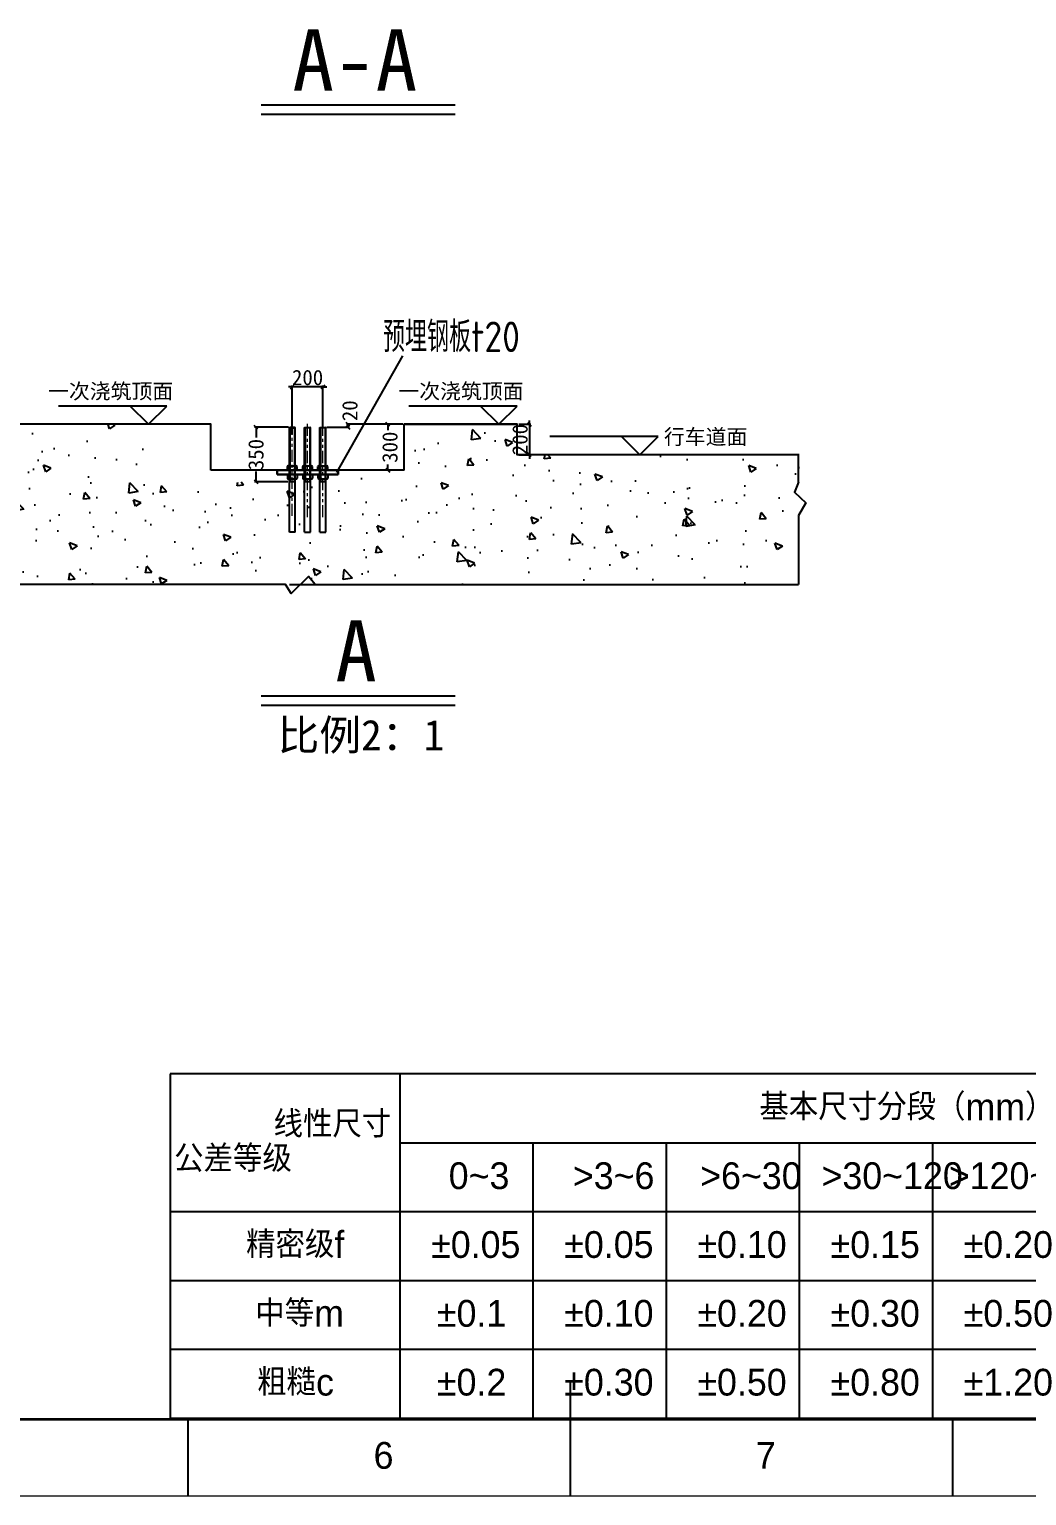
# Model space of a CAD drawing. Extents: x 1129386 to 1341523, y 309636 to 351636.
# Drawn here: x 1152758 to 1165802, y 309636 to 328810 of the extents above; entities that cross this region are included whole.
import ezdxf

# ---------------------------------------------------------------- set-up
doc = ezdxf.new("R2010")
doc.units = 0
doc.header["$LTSCALE"] = 1000
doc.header["$MEASUREMENT"] = 0
for name, pattern in [('ACANSTGB', [0.354331, 0.15748, -0.03937, 0.03937, -0.03937, 0.03937, -0.03937]), ('CENTER', [50.8, 31.75, -6.35, 6.35, -6.35]), ('DASHED', [4.8, 4, -0.8]), ('SLD-实线', [0, 0])]:
    doc.linetypes.add(name, pattern=pattern)
for name, color, linetype in [('1', 7, 'Continuous'), ('3', 4, 'DASHED'), ('5', 2, 'Continuous'), ('PUB_TEXT', 7, 'Continuous'), ('标注层', 7, 'SLD-实线'), ('细线层', 7, 'SLD-实线')]:
    doc.layers.add(name, color=color, linetype=linetype)
for name, color, linetype, lineweight in [('AM_5', 3, 'Continuous', 15), ('AM_7', 4, 'CENTER', 15), ('实线层', 7, 'SLD-实线', 35)]:
    doc.layers.add(name, color=color, linetype=linetype, lineweight=lineweight)
doc.styles.add('SLDTEXTSTYLE0', font='', dxfattribs={"bigfont": 'bigfont'})
doc.styles.add('SLDTEXTSTYLE1', font='')
doc.styles.get("Standard").update_dxf_attribs({"font": 'gbenor.shx', "bigfont": 'gbcbig.shx'})
doc.styles.get('SLDTEXTSTYLE0').set_extended_font_data('汉仪长仿宋体')
doc.styles.get('SLDTEXTSTYLE1').set_extended_font_data('汉仪长仿宋体')
doc.dimstyles.new('STANDARD$0', dxfattribs={"dimscale": 100, "dimtxt": 3.5, "dimasz": 1, "dimexe": 2.5, "dimexo": 3, "dimgap": 1.5, "dimtad": 1, "dimdec": 0, "dimzin": 0, "dimdsep": 46, "dimtxsty": 'Standard', "dimblk": 'ARCHTICK', "dimcen": 0.09, "dimadec": 0, "dimazin": 0, "dimtfac": 1, "dimtdec": 0, "dimtix": 1, "dimtmove": 2, "dimatfit": 3, "dimldrblk": 'ARCHTICK', "dimfxl": 1, "dimtolj": 1, "dimtzin": 0, "dimarcsym": 0})

# ---------------------------------------------------------------- blocks, each defined once
blk = doc.blocks.new('SW_TABLEANNOTATION_0')
at = {"layer": '标注层', "color": 0}
for p, q in [((0, 0), (0, -45)), ((151.9, 0), (0, 0)), ((30, 0), (30, -45)), ((151.9, -45), (151.9, 0)), ((30, -9), (151.9, -9)), ((47.41, -9), (47.41, -45)), ((64.83, -9), (64.83, -45)), ((82.24, -9), (82.24, -45)), ((99.66, -9), (99.66, -45)), ((117.07, -9), (117.07, -45)), ((134.49, -9), (134.49, -45)), ((0, -18), (151.9, -18)), ((0, -27), (151.9, -27)), ((0, -36), (151.9, -36)), ((0, -45), (151.9, -45))]:
    blk.add_line(p, q, dxfattribs=at)
at = {"layer": '标注层', "color": 0, "char_height": 3.5, "attachment_point": 1}
for s, insert, style in [('基本尺寸分段（mm）', (77.04, -2.55), 'SLDTEXTSTYLE0'), ('          线性尺寸', (0.5, -4.8), 'SLDTEXTSTYLE0'), ('公差等级', (0.5, -9.3), 'SLDTEXTSTYLE0'), ('0~3', (36.41, -11.55), 'SLDTEXTSTYLE1'), ('>3~6', (52.64, -11.55), 'SLDTEXTSTYLE1'), ('>6~30', (69.29, -11.55), 'SLDTEXTSTYLE1'), ('>30~120', (85.16, -11.55), 'SLDTEXTSTYLE1'), ('>120~400', (101.81, -11.55), 'SLDTEXTSTYLE1'), ('>400~1000', (118.46, -11.55), 'SLDTEXTSTYLE1'), ('>1000~2000', (135.1, -11.55), 'SLDTEXTSTYLE1'), ('精密级f', (9.91, -20.55), 'SLDTEXTSTYLE0'), ('±0.05', (34.11, -20.55), 'SLDTEXTSTYLE1'), ('±0.05', (51.52, -20.55), 'SLDTEXTSTYLE1'), ('±0.10', (68.93, -20.55), 'SLDTEXTSTYLE1'), ('±0.15', (86.35, -20.55), 'SLDTEXTSTYLE1'), ('±0.20', (103.76, -20.55), 'SLDTEXTSTYLE1'), ('±0.30', (121.18, -20.55), 'SLDTEXTSTYLE1'), ('±0.50', (138.59, -20.55), 'SLDTEXTSTYLE1'), ('中等m', (11.11, -29.55), 'SLDTEXTSTYLE0'), ('±0.1', (34.87, -29.55), 'SLDTEXTSTYLE1'), ('±0.10', (51.52, -29.55), 'SLDTEXTSTYLE1'), ('±0.20', (68.93, -29.55), 'SLDTEXTSTYLE1'), ('±0.30', (86.35, -29.55), 'SLDTEXTSTYLE1'), ('±0.50', (103.76, -29.55), 'SLDTEXTSTYLE1'), ('±0.80', (121.18, -29.55), 'SLDTEXTSTYLE1'), ('±1.2', (139.36, -29.55), 'SLDTEXTSTYLE1'), ('粗糙c', (11.36, -38.55), 'SLDTEXTSTYLE0'), ('±0.2', (34.87, -38.55), 'SLDTEXTSTYLE1'), ('±0.30', (51.52, -38.55), 'SLDTEXTSTYLE1'), ('±0.50', (68.93, -38.55), 'SLDTEXTSTYLE1'), ('±0.80', (86.35, -38.55), 'SLDTEXTSTYLE1'), ('±1.20', (103.76, -38.55), 'SLDTEXTSTYLE1'), ('±2.00', (121.18, -38.55), 'SLDTEXTSTYLE1'), ('±3.00', (138.59, -38.55), 'SLDTEXTSTYLE1')]:
    blk.add_mtext(s, dxfattribs=dict(at, insert=insert, style=style))
blk = doc.blocks.new('_Oblique')
at = {"color": 0, "linetype": 'ByBlock', "lineweight": -2}
blk.add_line((-0.5, -0.5), (0.5, 0.5), dxfattribs=at)
blk = doc.blocks.new('*D132')
at = {"layer": 'AM_5', "color": 0, "lineweight": -2}
for p, q in [((1156648, 323606), (1156945, 323606)), ((1157642, 323646), (1156905, 323646))]:
    blk.add_line(p, q, dxfattribs=at)
at = {"layer": 'AM_5', "color": 0, "linetype": 'ByBlock', "lineweight": -2}
blk.add_line((1156925, 323646), (1156925, 323606), dxfattribs=at)
at = {"layer": 'Defpoints', "color": 0}
for p in [(1156628, 323606), (1156925, 323606), (1157662, 323646)]:
    blk.add_point(p, dxfattribs=at)
at = {"layer": 'AM_5', "color": 0, "lineweight": -2, "xscale": 50, "yscale": 50, "zscale": 50}
for p, rotation in [((1156925, 323646), 90), ((1156925, 323606), 270)]:
    blk.add_blockref('_Oblique', p, dxfattribs=dict(at, rotation=rotation))
at = {"layer": 'AM_5', "color": 0, "insert": (1156951, 323823), "char_height": 200, "attachment_point": 5, "rotation": 90}
blk.add_mtext('\\A1;\\fFangSong|b0|i0|c134|p0;20', dxfattribs=at)
blk = doc.blocks.new('*D133')
at = {"layer": 'AM_5', "color": 0, "lineweight": -2}
for p, q in [((1156146, 323606), (1155703, 323606)), ((1156139, 322895), (1155703, 322895))]:
    blk.add_line(p, q, dxfattribs=at)
at = {"layer": 'AM_5', "color": 0, "linetype": 'ByBlock', "lineweight": -2}
for p, q in [((1155723, 323606), (1155723, 323474)), ((1155723, 322895), (1155723, 323027))]:
    blk.add_line(p, q, dxfattribs=at)
at = {"layer": 'Defpoints', "color": 0}
for p in [(1156166, 323606), (1155723, 322895), (1156159, 322895)]:
    blk.add_point(p, dxfattribs=at)
at = {"layer": 'AM_5', "color": 0, "lineweight": -2, "xscale": 50, "yscale": 50, "zscale": 50}
for p, rotation in [((1155723, 323606), 90), ((1155723, 322895), 270)]:
    blk.add_blockref('_Oblique', p, dxfattribs=dict(at, rotation=rotation))
at = {"layer": 'AM_5', "color": 0, "insert": (1155723, 323250), "char_height": 200, "attachment_point": 5, "rotation": 90}
blk.add_mtext('\\A1;\\fFangSong|b0|i0|c134|p0;350', dxfattribs=at)
blk = doc.blocks.new('*D134')
at = {"layer": 'AM_5', "color": 0, "lineweight": -2}
for p, q in [((1157642, 323646), (1157427, 323646)), ((1157642, 323046), (1157427, 323046))]:
    blk.add_line(p, q, dxfattribs=at)
at = {"layer": 'AM_5', "color": 0, "linetype": 'ByBlock', "lineweight": -2}
for p, q in [((1157447, 323646), (1157447, 323569)), ((1157447, 323046), (1157447, 323122))]:
    blk.add_line(p, q, dxfattribs=at)
at = {"layer": 'Defpoints', "color": 0}
for p in [(1157662, 323646), (1157447, 323046), (1157662, 323046)]:
    blk.add_point(p, dxfattribs=at)
at = {"layer": 'AM_5', "color": 0, "lineweight": -2, "xscale": 50, "yscale": 50, "zscale": 50}
for p, rotation in [((1157447, 323646), 90), ((1157447, 323046), 270)]:
    blk.add_blockref('_Oblique', p, dxfattribs=dict(at, rotation=rotation))
at = {"layer": 'AM_5', "color": 0, "insert": (1157475, 323346), "char_height": 200, "attachment_point": 5, "rotation": 90}
blk.add_mtext('\\A1;\\fFangSong|b0|i0|c134|p0;300', dxfattribs=at)
blk = doc.blocks.new('*D135')
at = {"layer": 'AM_5', "color": 0, "linetype": 'ByBlock', "lineweight": -2}
for p, q in [((1156197, 324134), (1156147, 324134)), ((1156597, 324134), (1156197, 324134)), ((1156597, 324134), (1156647, 324134))]:
    blk.add_line(p, q, dxfattribs=at)
at = {"layer": 'AM_5', "color": 0, "lineweight": -2}
for p, q in [((1156197, 323514), (1156197, 324154)), ((1156597, 323593), (1156597, 324154))]:
    blk.add_line(p, q, dxfattribs=at)
at = {"layer": 'Defpoints', "color": 0}
for p in [(1156197, 324134), (1156197, 323494), (1156597, 323573)]:
    blk.add_point(p, dxfattribs=at)
at = {"layer": 'AM_5', "color": 0, "lineweight": -2, "xscale": 50, "yscale": 50, "zscale": 50}
blk.add_blockref('_Oblique', (1156197, 324134), dxfattribs=at)
at = {"layer": 'AM_5', "color": 0, "lineweight": -2, "xscale": 50, "yscale": 50, "zscale": 50, "rotation": 180}
blk.add_blockref('_Oblique', (1156597, 324134), dxfattribs=at)
at = {"layer": 'AM_5', "color": 0, "insert": (1156397, 324256), "char_height": 200, "attachment_point": 5}
blk.add_mtext('\\A1;\\fFangSong|b0|i0|c134|p0;200', dxfattribs=at)
blk = doc.blocks.new('*D136')
at = {"layer": 'AM_5', "color": 0, "linetype": 'ByBlock', "lineweight": -2}
for p, q in [((1159298, 323646), (1159298, 323696)), ((1159298, 323646), (1159298, 323246)), ((1159298, 323246), (1159298, 323196))]:
    blk.add_line(p, q, dxfattribs=at)
at = {"layer": 'AM_5', "color": 0, "lineweight": -2}
for p, q in [((1159158, 323646), (1159318, 323646)), ((1159158, 323246), (1159318, 323246))]:
    blk.add_line(p, q, dxfattribs=at)
at = {"layer": 'Defpoints', "color": 0}
for p in [(1159138, 323646), (1159138, 323246), (1159298, 323246)]:
    blk.add_point(p, dxfattribs=at)
at = {"layer": 'AM_5', "color": 0, "lineweight": -2, "xscale": 50, "yscale": 50, "zscale": 50}
for p, rotation in [((1159298, 323646), 270), ((1159298, 323246), 90)]:
    blk.add_blockref('_Oblique', p, dxfattribs=dict(at, rotation=rotation))
at = {"layer": 'AM_5', "color": 0, "insert": (1159176, 323446), "char_height": 200, "attachment_point": 5, "rotation": 90}
blk.add_mtext('\\A1;\\fFangSong|b0|i0|c134|p0;200', dxfattribs=at)

msp = doc.modelspace()

# ---------------------------------------------------------------- hatches: boundary and pattern name
h = msp.add_hatch()
h.set_pattern_fill('AR-CONC', color=2, scale=140, angle=180, style=0)
h.set_pattern_definition([(130, (3685683.3, -630702.2), (-1004.16426, -87.853), [105, -1155]), (185, (3685683.3, -630702.2), (194.25187, 1053.069), [84, -924]), (79.548556, (3685599.6, -630709.5), (-809.9124, 965.216), [89.23627, -981.59896]), (133.8158, (3685683.3, -630422.2), (-1494.13786, -231.727), [157.5, -1732.5]), (83.364365, (3685558.8, -630441.5), (-1308.5267, 1363.76604), [133.8545, -1472.3993]), (188.815836, (3685683.3, -630422.2), (-1308.5267, 1363.766), [126, -1386]), (159, (3685543.3, -630492.2), (-835.66987, -563.66645), [105, -1155]), (214, (3685543.3, -630492.2), (-340.64146, 1015.21006), [84, -924]), (108.548555, (3685473.7, -630539.2), (-1176.31133, 451.5436), [89.23627, -981.59896]), (142.5, (3685683.32, -630702.2), (-17.023797, 466.051395), [0, -912.8, 0, -938, 0, -927.5]), (172.5, (3685683.3, -630702.2), (-368.29735, 552.1764), [0, -534.8, 0, -891.8, 0, -353.5]), (212.5, (3685995.52, -630702.2), (-747.35141, -31.57682), [0, -350, 0, -1092, 0, -1449]), (222.5, (3686135.5, -630702.2), (-816.46064, 140.14698), [0, -455, 0, -725.2, 0, -1029])])
edge = h.paths.add_edge_path()
edge.add_arc((1155381.3, 322841.2), 9.19, 271.34171, 360)
edge.add_line((1155390.5, 322841.2), (1155390.5, 322887.1))
edge.add_line((1155390.5, 322887.1), (1156533, 322887.1))
edge.add_line((1156533, 322887.1), (1156533, 322840.2))
edge.add_arc((1156546.3, 322846.4), 14.7, 205.18939, 258.3821)
edge.add_line((1156543.3, 322832), (1156542.1, 322832))
edge.add_arc((1156542.2, 322841.2), 9.19, -180, -90.01238, ccw=False)
edge.add_line((1156533, 322841.2), (1156533, 322887.1))
edge.add_line((1156533, 322887.1), (1156558.6, 322887.1))
edge.add_line((1156558.6, 322887.1), (1156558.5, 322838.2))
edge.add_arc((1156546.3, 322846.4), 14.7, -154.81061, -33.96855, ccw=False)
edge.add_line((1156533, 322840.2), (1156533, 322841.2))
edge.add_arc((1156542.2, 322841.2), 9.19, 540, 629.98762)
edge.add_line((1156542.1, 322832), (1156558.5, 322832))
edge.add_line((1156558.5, 322832), (1156558.5, 322795.2))
edge.add_line((1156558.5, 322795.2), (1156558.7, 322531.7))
edge.add_arc((1156491.2, 322531.7), 67.5, -90, 0, ccw=False)
edge.add_line((1156491.2, 322464.2), (1156211.7, 322464.2))
edge.add_line((1156211.7, 322464.2), (1156211.7, 322386.7))
edge.add_line((1156211.7, 322386.7), (1156484.8, 322386.7))
edge.add_arc((1156490.1, 322531.7), 145.1, 267.91605, 360)
edge.add_line((1156635.2, 322531.7), (1156635.2, 322832))
edge.add_line((1156635.2, 322832), (1156651.8, 322832))
edge.add_arc((1156651.8, 322841.2), 9.19, 269.98762, 360)
edge.add_line((1156661, 322841.2), (1156661, 322887.1))
edge.add_line((1156661, 322887.1), (1156820, 322887.1))
edge.add_line((1156820, 322887.1), (1156820, 322945.5))
edge.add_line((1156820, 322945.5), (1157661.7, 322945.5))
edge.add_line((1157661.7, 322945.5), (1157661.7, 323645.5))
edge.add_line((1157661.7, 323645.5), (1159137.6, 323645.5))
edge.add_line((1159137.6, 323645.5), (1159137.6, 323245.5))
edge.add_line((1159137.6, 323245.5), (1162824.6, 323245.5))
edge.add_line((1162824.6, 323245.5), (1162934.9, 323133.1))
edge.add_line((1162934.9, 323133.1), (1162817.8, 323059.1))
edge.add_line((1162817.8, 323059.1), (1162817.8, 321550))
edge.add_line((1162817.8, 321550), (1156159.8, 321550))
edge.add_line((1156159.8, 321550), (1156074.1, 321653.5))
edge.add_line((1156074.1, 321653.5), (1155849.3, 321432.8))
edge.add_line((1155849.3, 321432.8), (1155775.3, 321550))
edge.add_line((1155775.3, 321550), (1151828.6, 321550))
edge.add_line((1151828.6, 321550), (1151711.5, 322855.7))
edge.add_line((1151711.5, 322855.7), (1151932.1, 323080.5))
edge.add_line((1151932.1, 323080.5), (1151828.6, 323624.1))
edge.add_line((1151828.6, 323624.1), (1154261.7, 323645.5))
edge.add_line((1154261.7, 323645.5), (1154261.7, 322945.5))
edge.add_line((1154261.7, 322945.5), (1155103.5, 322945.5))
edge.add_line((1155103.5, 322945.5), (1155103.5, 322887.1))
edge.add_line((1155103.5, 322887.1), (1155262.5, 322887.1))
edge.add_line((1155262.5, 322887.1), (1155262.5, 322840.2))
edge.add_arc((1155275.8, 322846.4), 14.7, 205.18939, 327.15739)
edge.add_line((1155288.2, 322838.4), (1155288.2, 322531.7))
edge.add_arc((1155433.3, 322531.7), 145.1, 540, 632.08395)
edge.add_line((1155438.6, 322386.7), (1155428, 322386.7))
edge.add_arc((1155433.3, 322531.7), 145.1, -180, -92.08395, ccw=False)
edge.add_line((1155288.2, 322531.7), (1155288.2, 322841.1))
edge.add_arc((1155330, 322932.4), 100.4, 245.3735, 291.43988)
edge.add_arc((1155378.7, 322845.1), 13.4, 207.44452, 282.25157)

# ---------------------------------------------------------------- linework, layer by layer
for p, q in [((1155792, 327821.8), (1158329.3, 327821.8)), ((1155792, 327701.7), (1158329.3, 327701.7)), ((1155792, 320094.4), (1158329.3, 320094.4)), ((1155792, 319974.3), (1158329.3, 319974.3))]:
    msp.add_line(p, q)
at = {"color": 3}
msp.add_line((1156779.9, 323017.1), (1157644.1, 324542.6), dxfattribs=at)
at = {"color": 2}
for p, q in [((1162817.8, 322886.9), (1162817.8, 323245.5)), ((1157661.6, 323046.3), (1155132.2, 323046.3)), ((1156159.8, 321550), (1162817.8, 321550))]:
    msp.add_line(p, q, dxfattribs=at)
at = {"color": 1, "lineweight": 30}
for p, q in [((1155997.4, 323046.3), (1155997.4, 322987.9)), ((1156796.4, 323046.3), (1156796.4, 322987.9))]:
    msp.add_line(p, q, dxfattribs=at)
at = {"color": 7, "linetype": 'SLD-实线', "lineweight": 18}
msp.add_line((1129385.6, 309635.9), (1188786.2, 309635.9), dxfattribs=at)
at = {"color": 2}
for points in [[(1155132.2, 323046.3), (1155132.2, 323645.5), (1151828.1, 323645.5)], [(1157661.6, 323046.3), (1157661.6, 323645.5), (1159137.6, 323645.5)], [(1162824.6, 323245.5), (1159137.6, 323245.5), (1159137.6, 323645.5), (1157661.7, 323645.5)], [(1162817.8, 322886.9), (1162766.1, 322758.9), (1162914.9, 322620.1), (1162817.8, 322451.3), (1162817.8, 321550)], [(1156494.8, 321550), (1156409.1, 321653.5), (1156184.3, 321432.8), (1156110.3, 321550), (1151828.1, 321550)]]:
    msp.add_lwpolyline(points, dxfattribs=at)
at = {"color": 1, "lineweight": 30}
for points in [[(1156796.4, 323046.3), (1155997.4, 323046.3)], [(1156796.4, 322987.9), (1155997.4, 322987.9)]]:
    msp.add_lwpolyline(points, dxfattribs=at)
at = {"layer": '1', "color": 3}
for p, q in [((1154555.9, 323884.2), (1153140.1, 323884.2)), ((1154317.2, 323645.5), (1154078.6, 323884.2)), ((1154317.2, 323645.5), (1154555.9, 323884.2)), ((1159137.6, 323884.2), (1157721.8, 323884.2)), ((1158898.9, 323645.5), (1158660.3, 323884.2)), ((1158898.9, 323645.5), (1159137.6, 323884.2)), ((1160981.8, 323484.2), (1159566.1, 323484.2)), ((1160743.2, 323245.5), (1160504.5, 323484.2)), ((1160743.2, 323245.5), (1160981.8, 323484.2))]:
    msp.add_line(p, q, dxfattribs=at)
at = {"layer": '3', "color": 2, "linetype": 'DASHED'}
for p, q in [((1156158.7, 322795.2), (1156158.7, 323603.8)), ((1156165.9, 323600.3), (1156165.9, 322895.2)), ((1156227.9, 323600.3), (1156227.9, 322895.2)), ((1156235.2, 323175), (1156235.2, 323603.8)), ((1156358.5, 322795.2), (1156358.6, 323603.8)), ((1156365.9, 323600.3), (1156365.9, 322895.2)), ((1156428, 323600.3), (1156428, 322895.2)), ((1156435.2, 322795.2), (1156435.2, 323603.8)), ((1156558.5, 322795.2), (1156558.7, 323603.8)), ((1156566, 323600.3), (1156566, 322895.2)), ((1156628.1, 323600.3), (1156628.1, 322895.2)), ((1156635.2, 322795.2), (1156635.2, 323603.8)), ((1156235.2, 322895.2), (1156158.5, 322895.2)), ((1156435.2, 322895.2), (1156358.5, 322895.2)), ((1156635.2, 322895.2), (1156558.5, 322895.2))]:
    msp.add_line(p, q, dxfattribs=at)
at = {"layer": '3', "color": 4, "linetype": 'DASHED'}
msp.add_line((1156235.2, 322795.2), (1156235.4, 323175), dxfattribs=at)
at = {"layer": '5', "color": 2, "linetype": 'Continuous'}
for p, q in [((1156158.2, 323599.6), (1156165.9, 323605.5)), ((1156158.2, 323599.6), (1156235.4, 323599.6)), ((1156158.7, 323528.7), (1156158.7, 323600.3)), ((1156227.9, 323605.5), (1156165.9, 323605.5)), ((1156235.4, 323599.6), (1156227.9, 323605.5)), ((1156235.2, 323528.7), (1156235.2, 323600.3)), ((1156358.5, 323599.6), (1156365.9, 323605.5)), ((1156435.6, 323599.6), (1156358.5, 323599.6)), ((1156358.6, 323528.7), (1156358.6, 323600.3)), ((1156365.9, 323605.5), (1156428, 323605.5)), ((1156435.6, 323599.6), (1156428, 323605.5)), ((1156435.2, 323528.7), (1156435.2, 323600.3)), ((1156558.6, 323599.6), (1156566, 323605.5)), ((1156635.7, 323599.6), (1156558.6, 323599.6)), ((1156558.7, 323528.7), (1156558.7, 323600.3)), ((1156566, 323605.5), (1156628, 323605.5)), ((1156635.7, 323599.6), (1156628, 323605.5)), ((1156635.2, 323528.7), (1156635.2, 323600.3)), ((1156158.7, 322236.6), (1156158.7, 323175)), ((1156235.2, 322236.6), (1156235.2, 323175)), ((1156358.6, 322236.6), (1156358.6, 323175)), ((1156435.2, 322236.6), (1156435.2, 323175)), ((1156558.7, 322236.6), (1156558.7, 323175)), ((1156635.2, 322236.6), (1156635.2, 323175)), ((1156235.2, 322236.6), (1156158.7, 322236.6)), ((1156358.6, 322236.6), (1156435.2, 322236.6)), ((1156558.7, 322236.6), (1156635.2, 322236.6))]:
    msp.add_line(p, q, dxfattribs=at)
at = {"layer": '5', "linetype": 'Continuous'}
for p, q in [((1156132.9, 323046.3), (1156132.9, 323092.2)), ((1156142.1, 323101.4), (1156251.8, 323101.4)), ((1156261, 323046.3), (1156261, 323092.2)), ((1156332.9, 323046.3), (1156332.9, 323092.2)), ((1156342.1, 323101.4), (1156451.7, 323101.4)), ((1156460.9, 323046.3), (1156460.9, 323092.2)), ((1156533, 323046.3), (1156533, 323092.2)), ((1156542.1, 323101.4), (1156651.8, 323101.4)), ((1156661, 323046.3), (1156661, 323092.2)), ((1156132.9, 323046.3), (1156261, 323046.3)), ((1156132.9, 322987.9), (1156261, 322987.9)), ((1156132.9, 322987.9), (1156132.9, 322941.9)), ((1156142.1, 323046.3), (1156251.8, 323046.3)), ((1156142.1, 322987.8), (1156251.8, 322987.8)), ((1156142.1, 322932.8), (1156251.8, 322932.8)), ((1156261, 322987.9), (1156261, 322941.9)), ((1156332.9, 323046.3), (1156460.9, 323046.3)), ((1156332.9, 322987.9), (1156460.9, 322987.9)), ((1156332.9, 322987.9), (1156332.9, 322941.9)), ((1156342.1, 323046.3), (1156451.7, 323046.3)), ((1156342.1, 322987.8), (1156451.7, 322987.8)), ((1156342.1, 322932.8), (1156451.7, 322932.8)), ((1156460.9, 322987.9), (1156460.9, 322941.9)), ((1156533, 323046.3), (1156661, 323046.3)), ((1156533, 322987.9), (1156661, 322987.9)), ((1156533, 322987.9), (1156533, 322941.9)), ((1156542.1, 323046.3), (1156651.8, 323046.3)), ((1156542.1, 322987.8), (1156651.8, 322987.8)), ((1156542.1, 322932.8), (1156651.8, 322932.8)), ((1156661, 322987.9), (1156661, 322941.9))]:
    msp.add_line(p, q, dxfattribs=at)
for centre, radius, start, end in [((1156146.3, 323087), 14.7, 21.58368, 154.82909), ((1156142.1, 323092.2), 9.19, 90, 180), ((1156200.5, 323001), 100.4, 68.96634, 113.99416), ((1156249.1, 323088.3), 13.4, 29.60461, 154.48284), ((1156251.8, 323092.2), 9.19, 0, 90), ((1156346.2, 323087), 14.7, 21.58368, 154.82909), ((1156342.1, 323092.2), 9.19, 90, 180), ((1156400.5, 323001), 100.4, 68.96634, 113.99416), ((1156449.1, 323088.3), 13.4, 29.60461, 154.48284), ((1156451.7, 323092.2), 9.19, 0, 90), ((1156546.3, 323087), 14.7, 21.58368, 154.82909), ((1156542.1, 323092.2), 9.19, 90, 180), ((1156600.6, 323001), 100.4, 68.96634, 113.99416), ((1156649.2, 323088.3), 13.4, 29.60461, 154.48284), ((1156651.8, 323092.2), 9.19, 0, 90), ((1156142.1, 322941.9), 9.19, 180, 270), ((1156146.3, 322947.2), 14.7, 205.17091, 338.41632), ((1156200.5, 323033.2), 100.4, 246.00584, 291.03366), ((1156249.1, 322945.9), 13.4, 205.51716, 330.39539), ((1156251.8, 322941.9), 9.19, 270, 0), ((1156342.1, 322941.9), 9.19, 180, 270), ((1156346.2, 322947.2), 14.7, 205.17091, 338.41632), ((1156400.5, 323033.2), 100.4, 246.00584, 291.03366), ((1156449.1, 322945.9), 13.4, 205.51716, 330.39539), ((1156451.7, 322941.9), 9.19, 270, 0), ((1156542.1, 322941.9), 9.19, 180, 270), ((1156546.3, 322947.2), 14.7, 205.17091, 338.41632), ((1156600.6, 323033.2), 100.4, 246.00584, 291.03366), ((1156649.2, 322945.9), 13.4, 205.51716, 330.39539), ((1156651.8, 322941.9), 9.19, 270, 0)]:
    msp.add_arc(centre, radius, start, end, dxfattribs=at)
at = {"layer": 'AM_7', "linetype": 'ACANSTGB'}
for p, q in [((1156197, 322446.7), (1156197, 323657.9)), ((1156396.9, 322430.4), (1156396.9, 323657.9)), ((1156597, 322430.4), (1156597, 323657.9))]:
    msp.add_line(p, q, dxfattribs=at)
at = {"layer": '实线层', "lineweight": 25}
msp.add_line((1159835.9, 309635.9), (1159835.9, 311135.9), dxfattribs=at)
at = {"layer": '实线层', "color": 7, "lineweight": 35}
msp.add_line((1129385.6, 310635.9), (1187786.2, 310635.9), dxfattribs=at)
at = {"layer": '细线层'}
for p, q in [((1154835.6, 309635.9), (1154835.6, 310635.9)), ((1164835.6, 309635.9), (1164835.6, 310635.9))]:
    msp.add_line(p, q, dxfattribs=at)

# ---------------------------------------------------------------- block references
at = {"layer": '标注层', "xscale": 100, "yscale": 100, "zscale": 100}
msp.add_blockref('SW_TABLEANNOTATION_0', (1154601.9, 315150), dxfattribs=at)

# ---------------------------------------------------------------- texts
at = {"attachment_point": 1}
for s, insert, char_height in [('\\fFangSong|b0|i0|c134|p0;A-A', (1156198.4, 328810.4), 800), ('\\fFangSong|b0|i0|c134|p0;A', (1156759, 321083), 800), ('\\fFangSong|b0|i0|c134|p0;比例2：1', (1156004.7, 319781.8), 400)]:
    msp.add_mtext(s, dxfattribs=dict(at, insert=insert, char_height=char_height))
at = {"color": 3, "char_height": 200, "attachment_point": 1}
for s, insert in [('\\fFangSong|b0|i0|c134|p0;一次浇筑顶面', (1153003.1, 324178.7)), ('\\fFangSong|b0|i0|c134|p0;一次浇筑顶面', (1157584.8, 324178.7)), ('\\fFangSong|b0|i0|c134|p0;行车道面', (1161057.3, 323582.3))]:
    msp.add_mtext(s, dxfattribs=dict(at, insert=insert))
at = {"color": 7, "linetype": 'SLD-实线', "lineweight": 18, "char_height": 350, "attachment_point": 2, "style": 'SLDTEXTSTYLE1'}
for s, insert in [('6', (1157390.3, 310337.9)), ('7', (1162390.3, 310337.9))]:
    msp.add_mtext(s, dxfattribs=dict(at, insert=insert))
at = {"layer": 'PUB_TEXT', "color": 3}
msp.add_text('预埋钢板t20', height=400, dxfattribs=at).set_placement((1157383.5, 324589.6))

# ---------------------------------------------------------------- dimensions: what is measured, and where the dimension line sits
at = {"layer": 'AM_5'}
for base, p1, p2, angle, picture, middle in [((1156197, 324134.4), (1156597, 323572.8), (1156197, 323494.3), 180, '*D135', (1156397, 324255.5)), ((1159297.6, 323245.5), (1159137.6, 323645.5), (1159137.6, 323245.5), 90, '*D136', (1159176.5, 323445.5))]:
    dim = msp.add_linear_dim(base=base, p1=p1, p2=p2, angle=angle, text='\\fFangSong|b0|i0|c134|p0;200', dimstyle='STANDARD$0', override={"dimtxt": 2, "dimasz": 0.5, "dimexe": 0.2, "dimexo": 0.2, "dimgap": 0.2, "dimtxsty": 'Standard', "dimblk1": 'Oblique', "dimblk2": 'Oblique', "dimsah": 1, "dimfxl": 0}, dxfattribs=at)
    dim.commit()
    dim.dimension.update_dxf_attribs({"geometry": picture, "text_midpoint": middle})
for base, p1, p2, text, picture, middle in [((1156924.6, 323605.5), (1157661.7, 323645.5), (1156628, 323605.5), '\\fFangSong|b0|i0|c134|p0;20', '*D132', (1156951.1, 323823.3)), ((1157447.4, 323046.3), (1157661.7, 323645.5), (1157661.6, 323046.3), '\\fFangSong|b0|i0|c134|p0;300', '*D134', (1157474.6, 323345.9)), ((1155722.9, 322895.2), (1156165.9, 323605.5), (1156158.7, 322895.2), '\\fFangSong|b0|i0|c134|p0;350', '*D133', (1155722.9, 323250.4))]:
    dim = msp.add_linear_dim(base=base, p1=p1, p2=p2, angle=90, text=text, dimstyle='STANDARD$0', override={"dimtxt": 2, "dimasz": 0.5, "dimexe": 0.2, "dimexo": 0.2, "dimgap": 0.2, "dimtxsty": 'Standard', "dimblk1": 'Oblique', "dimblk2": 'Oblique', "dimsah": 1, "dimfxl": 0}, dxfattribs=at)
    dim.commit()
    dim.dimension.update_dxf_attribs({"geometry": picture, "text_midpoint": middle, "dimtype": 160})

doc.saveas('drawing.dxf')
